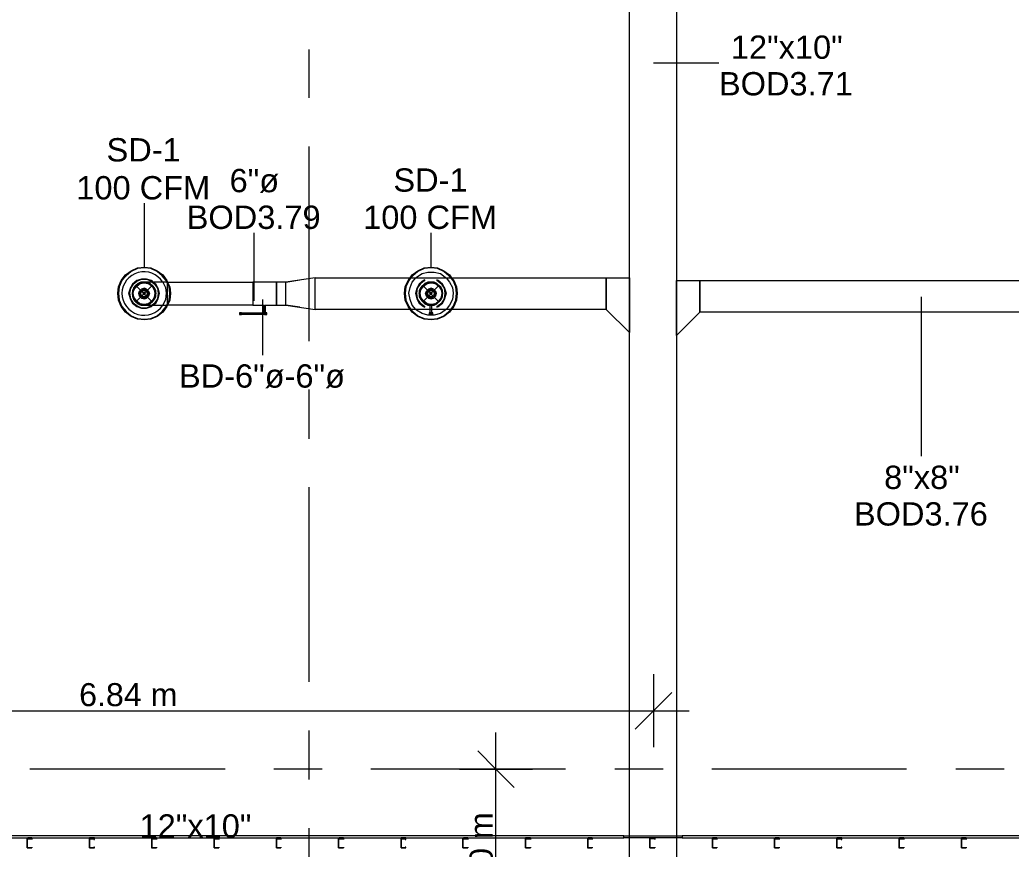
# Model space of a CAD drawing. Header units: metres. Extents: x -2 to 237, y -8 to 52.
# Drawn here: x 10.58 to 17.04, y 22.48 to 27.88 of the extents above; entities that cross this region are included whole.
import ezdxf

# ---------------------------------------------------------------- set-up
doc = ezdxf.new("R2010")
doc.units = ezdxf.units.M
doc.layers.add('HVAC - Ductos', color=5, linetype='Continuous', lineweight=0)
doc.layers.add('PDF_Text', color=7, linetype='Continuous', lineweight=0)
doc.layers.add('PDF_Geometry', color=7, linetype='Continuous', lineweight=0, true_color=0xaaaaaa)
doc.layers.add('PDF_Solid Fills', color=7, linetype='Continuous', lineweight=0, true_color=0xffffff)
doc.styles.add('PDF Helvetica', font='')
doc.styles.get('PDF Helvetica').set_extended_font_data('Helvetica')

msp = doc.modelspace()

# ---------------------------------------------------------------- hatches: boundary and pattern name
at = {"layer": 'PDF_Solid Fills', "lineweight": 0, "transparency": 33554559}
h = msp.add_hatch(color=256, dxfattribs=at)
h.paths.add_polyline_path([(14.3123, 22.5439), (14.3123, 22.5485), (14.2849, 22.5485)])
h.paths.add_polyline_path([(14.2849, 22.5439), (14.2803, 22.5439), (14.2803, 22.4843)])
h = msp.add_hatch(color=256, dxfattribs=at)
h.paths.add_polyline_path([(16.342, 22.5439), (16.342, 22.5485), (16.3146, 22.5485)])
h.paths.add_polyline_path([(16.3146, 22.5439), (16.31, 22.5439), (16.31, 22.4843)])

# ---------------------------------------------------------------- linework, layer by layer
at = {"layer": 'HVAC - Ductos', "lineweight": 0}
for points in [[(14.8621, 28.8161), (14.8621, 22.104), (14.5552, 22.104), (14.5552, 28.8161)], [(11.4488, 26.1725), (11.4397, 26.1817), (11.4076, 26.1908), (11.3755, 26.1908), (11.3435, 26.1817), (11.3159, 26.1588), (11.3022, 26.1313), (11.2931, 26.0992), (11.3022, 26.0626), (11.3159, 26.035), (11.3435, 26.0122), (11.3755, 26.003), (11.4076, 26.003), (11.4397, 26.0122), (11.4488, 26.0214), (11.4397, 26.0122), (11.4076, 26.003), (11.3755, 26.003), (11.3435, 26.0122), (11.3159, 26.035), (11.3022, 26.0626), (11.2931, 26.0992), (11.3022, 26.1313), (11.3159, 26.1588), (11.3435, 26.1817), (11.3755, 26.1908), (11.4076, 26.1908), (11.4397, 26.1817)], [(11.4442, 26.0214), (11.4397, 26.0168), (11.4076, 26.003), (11.3755, 26.003), (11.3435, 26.0168), (11.3205, 26.035), (11.3022, 26.0626), (11.2976, 26.0992), (11.3022, 26.1313), (11.3205, 26.1588), (11.3435, 26.1771), (11.3755, 26.1908), (11.4076, 26.1908), (11.4397, 26.1771), (11.4442, 26.1725), (11.4397, 26.1771), (11.4076, 26.1908), (11.3755, 26.1908), (11.3435, 26.1771), (11.3205, 26.1588), (11.3022, 26.1313), (11.2976, 26.0992), (11.3022, 26.0626), (11.3205, 26.035), (11.3435, 26.0168), (11.3755, 26.003), (11.4076, 26.003), (11.4397, 26.0168)], [(11.3572, 26.1588), (11.371, 26.1679), (11.3938, 26.1725), (11.4122, 26.1679), (11.4305, 26.1588), (11.4442, 26.1496), (11.4534, 26.1358), (11.4626, 26.1176), (11.4672, 26.0992), (11.4626, 26.0763), (11.4534, 26.058), (11.4442, 26.0442), (11.4305, 26.035), (11.4122, 26.0259), (11.3938, 26.0214), (11.371, 26.0259), (11.3572, 26.035), (11.3389, 26.0442), (11.3297, 26.058), (11.3205, 26.0763), (11.3159, 26.0992), (11.3205, 26.1176), (11.3297, 26.1358), (11.3389, 26.1496)], [(11.3618, 26.1679), (11.3618, 26.1634)], [(11.4855, 26.0992), (11.4809, 26.1313), (11.4626, 26.1588), (11.4442, 26.1725), (11.4626, 26.1588), (11.4809, 26.1313), (11.4855, 26.0992), (11.4809, 26.0626)], [(11.4672, 26.1588), (11.4809, 26.1313), (11.49, 26.0992), (11.4809, 26.0626), (11.4672, 26.035), (11.4488, 26.0214), (11.4672, 26.035), (11.4809, 26.0626), (11.49, 26.0992), (11.4809, 26.1313), (11.4672, 26.1588), (11.4488, 26.1725)], [(12.3147, 26.0214), (12.3147, 26.0305), (12.3147, 26.0442), (12.3147, 26.058), (12.3147, 26.0763), (12.3147, 26.0992), (12.3147, 26.1176), (12.3147, 26.1358), (12.3147, 26.1496), (12.3147, 26.1634), (12.3147, 26.1725), (12.2552, 26.1725), (12.2552, 26.1634), (12.2552, 26.1496), (12.2552, 26.1358), (12.2552, 26.1176), (12.2552, 26.0992), (12.2552, 26.0763), (12.2552, 26.058), (12.2552, 26.0442), (12.2552, 26.0305), (12.2552, 26.0214)], [(13.2219, 26.1862), (13.2128, 26.1817), (13.1853, 26.1588), (13.1715, 26.1313), (13.1624, 26.0992), (13.1715, 26.0626), (13.1853, 26.035), (13.2128, 26.0122), (13.2219, 26.0076), (13.2128, 26.0122), (13.1853, 26.035), (13.1715, 26.0626), (13.1624, 26.0992), (13.1715, 26.1313), (13.1853, 26.1588), (13.2128, 26.1817)], [(13.2219, 26.0122), (13.2128, 26.0168), (13.1899, 26.035), (13.1715, 26.0626), (13.167, 26.0992), (13.1715, 26.1313), (13.1899, 26.1588), (13.2128, 26.1771), (13.2219, 26.1817), (13.2128, 26.1771), (13.1899, 26.1588), (13.1715, 26.1313), (13.167, 26.0992), (13.1715, 26.0626), (13.1899, 26.035), (13.2128, 26.0168)], [(13.1944, 26.1221), (13.2128, 26.145), (13.2356, 26.1634), (13.2632, 26.1679), (13.2907, 26.1634), (13.3135, 26.145), (13.3273, 26.1221), (13.3319, 26.0992), (13.3273, 26.0717), (13.3135, 26.0488), (13.2907, 26.0305), (13.2632, 26.0259), (13.2356, 26.0305), (13.2128, 26.0488), (13.1944, 26.0717), (13.1899, 26.0992)], [(13.3593, 26.0992), (13.3502, 26.0626), (13.3365, 26.035), (13.309, 26.0122), (13.2998, 26.0076), (13.309, 26.0122), (13.3365, 26.035), (13.3502, 26.0626), (13.3593, 26.0992), (13.3502, 26.1313), (13.3365, 26.1588), (13.309, 26.1817), (13.2998, 26.1862), (13.309, 26.1817), (13.3365, 26.1588), (13.3502, 26.1313)], [(13.3548, 26.0992), (13.3502, 26.1313), (13.3319, 26.1588), (13.309, 26.1771), (13.2998, 26.1817), (13.309, 26.1771), (13.3319, 26.1588), (13.3502, 26.1313), (13.3548, 26.0992), (13.3502, 26.0626), (13.3319, 26.035), (13.309, 26.0168), (13.2998, 26.0122), (13.309, 26.0168), (13.3319, 26.035), (13.3502, 26.0626)], [(14.8621, 26.1817), (15.0133, 26.1817), (15.0133, 25.9755), (14.8621, 25.8243)], [(15.0133, 25.9755), (15.0133, 26.1817), (18.5, 26.1817), (18.5, 25.9755)], [(11.3618, 26.113), (11.3572, 26.0992), (11.3618, 26.113), (11.3755, 26.1267), (11.3938, 26.1313), (11.4076, 26.1267), (11.4214, 26.113), (11.4259, 26.0992), (11.4214, 26.113), (11.4076, 26.1267), (11.3938, 26.1313), (11.3755, 26.1267)], [(11.371, 26.113), (11.3664, 26.0992), (11.371, 26.113), (11.3847, 26.1221), (11.3984, 26.1221), (11.4122, 26.113), (11.4168, 26.0992), (11.4122, 26.113), (11.3984, 26.1221), (11.3847, 26.1221)], [(11.3755, 26.113), (11.3938, 26.1176), (11.4076, 26.113), (11.4122, 26.0992), (11.4076, 26.0809), (11.3938, 26.0763), (11.3755, 26.0809), (11.371, 26.0992)], [(11.3893, 26.1038), (11.3847, 26.0992), (11.3893, 26.1038), (11.3938, 26.1038), (11.3984, 26.0992), (11.3938, 26.1038)], [(13.231, 26.113), (13.2265, 26.0992), (13.231, 26.113), (13.2448, 26.1267), (13.2632, 26.1313), (13.2769, 26.1267), (13.2907, 26.113), (13.2953, 26.0992), (13.2907, 26.113), (13.2769, 26.1267), (13.2632, 26.1313), (13.2448, 26.1267)], [(13.2402, 26.113), (13.2356, 26.0992), (13.2402, 26.113), (13.254, 26.1221), (13.2677, 26.1221), (13.2815, 26.113), (13.2861, 26.0992), (13.2815, 26.113), (13.2677, 26.1221), (13.254, 26.1221)], [(13.2448, 26.113), (13.2632, 26.1176), (13.2769, 26.113), (13.2815, 26.0992), (13.2769, 26.0809), (13.2632, 26.0763), (13.2448, 26.0809), (13.2402, 26.0992)], [(13.2586, 26.1038), (13.254, 26.0992), (13.2586, 26.1038), (13.2632, 26.1038), (13.2677, 26.0992), (13.2632, 26.1038)], [(11.4214, 26.0809), (11.4259, 26.0992), (11.4214, 26.0809), (11.4076, 26.0671), (11.3938, 26.0626), (11.3755, 26.0671), (11.3618, 26.0809), (11.3572, 26.0992), (11.3618, 26.0809), (11.3755, 26.0671), (11.3938, 26.0626), (11.4076, 26.0671)], [(11.4122, 26.0809), (11.4168, 26.0992), (11.4122, 26.0809), (11.3984, 26.0717), (11.3847, 26.0717), (11.371, 26.0809), (11.3664, 26.0992), (11.371, 26.0809), (11.3847, 26.0717), (11.3984, 26.0717)], [(11.3938, 26.09), (11.3984, 26.0992), (11.3938, 26.09), (11.3893, 26.09), (11.3847, 26.0992), (11.3893, 26.09)], [(11.4626, 26.035), (11.4809, 26.0626), (11.4626, 26.035), (11.4442, 26.0214)], [(11.4672, 26.0992), (11.4626, 26.0671)], [(13.2907, 26.0809), (13.2953, 26.0992), (13.2907, 26.0809), (13.2769, 26.0671), (13.2632, 26.0626), (13.2448, 26.0671), (13.231, 26.0809), (13.2265, 26.0992), (13.231, 26.0809), (13.2448, 26.0671), (13.2632, 26.0626), (13.2769, 26.0671)], [(13.2815, 26.0809), (13.2861, 26.0992), (13.2815, 26.0809), (13.2677, 26.0717), (13.254, 26.0717), (13.2402, 26.0809), (13.2356, 26.0992), (13.2402, 26.0809), (13.254, 26.0717), (13.2677, 26.0717)], [(13.2632, 26.09), (13.2677, 26.0992), (13.2632, 26.09), (13.2586, 26.09), (13.254, 26.0992), (13.2586, 26.09)], [(12.0261, 25.9709), (12.0216, 25.9709), (12.017, 25.9709), (12.0124, 25.9709), (12.017, 25.9709), (12.0216, 25.9709)], [(12.0261, 25.9617), (12.0216, 25.9617), (12.017, 25.9617), (12.0124, 25.9617), (12.017, 25.9617), (12.0216, 25.9617)], [(13.2494, 25.9617), (13.254, 25.9617), (13.2586, 25.9617), (13.2632, 25.9617), (13.2677, 25.9617), (13.2723, 25.9617), (13.2677, 25.9617), (13.2632, 25.9617), (13.2586, 25.9617), (13.254, 25.9617)]]:
    msp.add_lwpolyline(points, close=True, dxfattribs=at)
for points in [[(14.711, 27.602), (15.137, 27.602)], [(11.3938, 26.2687), (11.3938, 26.6856)], [(12.1086, 26.0488), (12.1086, 26.4932)], [(13.2632, 26.2687), (13.2632, 26.4932)], [(11.3938, 26.0214), (11.3984, 26.0214), (11.4168, 26.0214), (11.4442, 26.0214), (11.4809, 26.0214), (11.5267, 26.0214), (11.545, 26.0214), (11.5405, 26.0122), (11.513, 25.9755), (11.4763, 25.948), (11.4351, 25.9297), (11.3938, 25.9251), (11.348, 25.9297), (11.3068, 25.948), (11.2701, 25.9755), (11.2427, 26.0122), (11.2243, 26.0534), (11.2197, 26.0992), (11.2243, 26.1404), (11.2427, 26.1817), (11.2701, 26.2183), (11.3068, 26.2458), (11.348, 26.2641), (11.3938, 26.2687), (11.4351, 26.2641), (11.4763, 26.2458), (11.513, 26.2183), (11.5405, 26.1817), (11.545, 26.1725), (11.4992, 26.1725), (11.4626, 26.1725), (11.4259, 26.1725), (11.403, 26.1725), (11.3938, 26.1725)], [(11.5405, 26.1725), (11.5359, 26.1817), (11.5084, 26.2137), (11.4763, 26.2412), (11.4351, 26.2596), (11.3938, 26.2641), (11.348, 26.2596), (11.3068, 26.2412), (11.2747, 26.2137), (11.2473, 26.1817), (11.2289, 26.1404), (11.2243, 26.0992), (11.2289, 26.0534), (11.2473, 26.0122), (11.2747, 25.9801), (11.3068, 25.9526), (11.348, 25.9343), (11.3938, 25.9297), (11.4351, 25.9343), (11.4763, 25.9526), (11.5084, 25.9801), (11.5359, 26.0122), (11.5405, 26.0214)], [(13.1257, 26.2), (13.1394, 26.2183), (13.1761, 26.2458), (13.2173, 26.2641), (13.2632, 26.2687), (13.3044, 26.2641), (13.3457, 26.2458), (13.3823, 26.2183), (13.396, 26.2)], [(13.3915, 26.2), (13.3777, 26.2137), (13.3457, 26.2412), (13.3044, 26.2596), (13.2632, 26.2641), (13.2173, 26.2596), (13.1761, 26.2412), (13.144, 26.2137), (13.1303, 26.2)], [(13.1624, 26.2), (13.167, 26.2046), (13.2036, 26.2275), (13.2402, 26.2366), (13.2815, 26.2366), (13.3227, 26.2275), (13.3548, 26.2046), (13.3593, 26.2)], [(11.3159, 26.0763), (11.3205, 26.0763), (11.3159, 26.0992), (11.3205, 26.0671), (11.3389, 26.0442), (11.3618, 26.0259), (11.3938, 26.0214), (11.3984, 26.0214), (11.4122, 26.0214), (11.4305, 26.0305), (11.4442, 26.0442), (11.4214, 26.0259), (11.4442, 26.0442), (11.458, 26.058), (11.4672, 26.0763), (11.4672, 26.0992), (11.4672, 26.1176), (11.458, 26.1358), (11.4442, 26.1496), (11.4305, 26.1634), (11.4122, 26.1725), (11.3984, 26.1725), (11.3938, 26.1725), (11.371, 26.1725), (11.3526, 26.1634), (11.3389, 26.1496), (11.3251, 26.1358), (11.3205, 26.1176), (11.3159, 26.0992)], [(11.3618, 26.1679), (11.3389, 26.1496), (11.3205, 26.1267), (11.3159, 26.0992), (11.3205, 26.1221), (11.3251, 26.1267), (11.3389, 26.1496), (11.3618, 26.1634), (11.3389, 26.1496), (11.3251, 26.1267)], [(11.3251, 26.1221), (11.3435, 26.145), (11.3664, 26.1634), (11.3938, 26.1679), (11.4168, 26.1634), (11.3938, 26.1725), (11.3664, 26.1634)], [(11.3664, 26.1679), (11.3572, 26.1634)], [(11.3938, 26.1725), (11.4214, 26.1679), (11.3938, 26.1725), (11.3618, 26.1679), (11.3664, 26.1679), (11.3893, 26.1725)], [(11.3984, 26.1725), (11.3938, 26.1725), (11.371, 26.1725), (11.3664, 26.1679)], [(11.4168, 26.1679), (11.4214, 26.1679), (11.4259, 26.1634)], [(11.4626, 26.1267), (11.4442, 26.1496), (11.4214, 26.1679), (11.4442, 26.1496), (11.4626, 26.1267), (11.4672, 26.0992), (11.4626, 26.1267), (11.4626, 26.1221), (11.4672, 26.0992), (11.4626, 26.0717), (11.4626, 26.0671), (11.4442, 26.0442), (11.4626, 26.0671)], [(11.513, 26.1725), (11.5313, 26.1358), (11.5359, 26.0992), (11.5313, 26.058), (11.513, 26.0214)], [(11.5405, 26.0214), (11.5542, 26.0534), (11.5588, 26.0992), (11.5542, 26.1404), (11.5405, 26.1725)], [(11.545, 26.1725), (11.5588, 26.1404), (11.5634, 26.0992), (11.5588, 26.0534), (11.545, 26.0214)], [(12.1773, 25.9709), (12.1819, 25.9709), (12.1819, 26.0214), (12.2552, 26.0214), (12.2552, 26.0305), (12.2552, 26.0442), (12.2552, 26.058), (12.2552, 26.0763), (12.2552, 26.0992), (12.2552, 26.1176), (12.2552, 26.1358), (12.2552, 26.1496), (12.2552, 26.1634), (12.2552, 26.1725), (12.0994, 26.1725), (12.0994, 26.1634), (12.0994, 26.1496), (12.0994, 26.1358), (12.0994, 26.1176), (12.0994, 26.0992), (12.0994, 26.0763), (12.0994, 26.058), (12.0994, 26.0442), (12.0994, 26.0305), (12.0994, 26.0214), (11.545, 26.0214), (11.545, 26.0305), (11.545, 26.0442), (11.545, 26.058), (11.545, 26.0763), (11.545, 26.0992), (11.545, 26.1176), (11.545, 26.1358), (11.545, 26.1496), (11.545, 26.1634), (11.545, 26.1725), (12.0994, 26.1725), (12.0994, 26.1634), (12.0994, 26.1496), (12.0994, 26.1358), (12.0994, 26.1176), (12.0994, 26.0992), (12.0994, 26.0763), (12.0994, 26.058), (12.0994, 26.0442), (12.0994, 26.0305), (12.0994, 26.0214), (12.1727, 26.0214), (12.1727, 25.9709)], [(11.545, 26.0214), (11.545, 26.0305), (11.545, 26.0442), (11.545, 26.058), (11.545, 26.0763), (11.545, 26.0992), (11.545, 26.1176), (11.545, 26.1358), (11.545, 26.1496), (11.545, 26.1634), (11.545, 26.1725)], [(12.4063, 26.0076), (12.3147, 26.0214), (12.5072, 25.9938), (12.5072, 26.2), (14.404, 26.2), (14.5552, 26.2), (14.5552, 25.8427), (14.404, 25.9938), (14.404, 26.2), (14.404, 25.9938), (12.5072, 25.9938), (12.5072, 26.2), (12.3147, 26.1725), (12.4063, 26.1862)], [(13.1257, 25.9938), (13.112, 26.0122), (13.0936, 26.0534), (13.089, 26.0992), (13.0936, 26.1404), (13.112, 26.1817), (13.1257, 26.2)], [(13.1303, 26.2), (13.1166, 26.1817), (13.0982, 26.1404), (13.0936, 26.0992), (13.0982, 26.0534), (13.1166, 26.0122), (13.1303, 25.9938)], [(13.1624, 25.9938), (13.1394, 26.0214), (13.1257, 26.058), (13.1166, 26.0992), (13.1257, 26.1358), (13.1394, 26.1725), (13.1624, 26.2)], [(13.1899, 26.1221), (13.1899, 26.1267), (13.1944, 26.1267), (13.2082, 26.1496), (13.2265, 26.1588), (13.2402, 26.1679), (13.2632, 26.1725), (13.2815, 26.1679), (13.2998, 26.1588), (13.3135, 26.1496), (13.3227, 26.1358), (13.3319, 26.1176), (13.3365, 26.0992), (13.3319, 26.0763), (13.3227, 26.058), (13.3135, 26.0442), (13.2998, 26.035), (13.2815, 26.0259), (13.2632, 26.0214), (13.2402, 26.0259), (13.2265, 26.035), (13.2082, 26.0442), (13.199, 26.058), (13.1899, 26.0763), (13.1853, 26.0992), (13.1899, 26.1176), (13.199, 26.1358), (13.2082, 26.1496), (13.231, 26.1634), (13.231, 26.1679), (13.2356, 26.1679)], [(13.3273, 26.1358), (13.3135, 26.1496), (13.2998, 26.1634), (13.2815, 26.1725), (13.2632, 26.1725), (13.2402, 26.1725), (13.2219, 26.1634), (13.2082, 26.1496), (13.1944, 26.1358)], [(13.2356, 26.1634), (13.2632, 26.1725), (13.2861, 26.1634)], [(13.2861, 26.1679), (13.2907, 26.1679), (13.2953, 26.1634)], [(13.3593, 26.2), (13.3823, 26.1725), (13.4006, 26.1358), (13.4052, 26.0992), (13.4006, 26.058), (13.3823, 26.0214), (13.3593, 25.9938)], [(13.3915, 25.9938), (13.4052, 26.0122), (13.4235, 26.0534), (13.4281, 26.0992), (13.4235, 26.1404), (13.4052, 26.1817), (13.3915, 26.2)], [(13.396, 26.2), (13.4097, 26.1817), (13.4281, 26.1404), (13.4327, 26.0992), (13.4281, 26.0534), (13.4097, 26.0122), (13.396, 25.9938)], [(11.3664, 26.0305), (11.3938, 26.0214), (11.4168, 26.0305), (11.3938, 26.0259), (11.3664, 26.0305), (11.3435, 26.0488), (11.3251, 26.0717), (11.3205, 26.0992), (11.3251, 26.1221), (11.3159, 26.0992), (11.3251, 26.0717)], [(11.3205, 26.1221), (11.3159, 26.1176), (11.3159, 26.0992), (11.3159, 26.0763)], [(11.3251, 26.1267), (11.3205, 26.1267), (11.3205, 26.1221), (11.3205, 26.1267), (11.3251, 26.1267), (11.3251, 26.1358), (11.3389, 26.1496), (11.3526, 26.1634), (11.3572, 26.1634)], [(11.458, 26.1267), (11.4442, 26.1496), (11.4214, 26.1634), (11.4442, 26.145), (11.458, 26.1221), (11.4626, 26.0992), (11.458, 26.0717), (11.4442, 26.0488), (11.4214, 26.0305)], [(11.4626, 26.1267), (11.4626, 26.1267)], [(12.3147, 26.1221), (12.3147, 26.1267)], [(13.2219, 26.1634), (13.2082, 26.1496), (13.1944, 26.1358), (13.1853, 26.1176), (13.1853, 26.0992), (13.1944, 26.1221)], [(13.2907, 26.1634), (13.3135, 26.1496), (13.3273, 26.1267)], [(13.2998, 26.0305), (13.3135, 26.0442), (13.3273, 26.058), (13.3365, 26.0763), (13.3365, 26.0992), (13.3365, 26.1176), (13.3273, 26.1358), (13.3135, 26.1496), (13.2998, 26.1634)], [(13.3319, 26.1267), (13.3319, 26.1221), (13.3365, 26.0992), (13.3319, 26.0717), (13.3319, 26.0671)], [(13.3319, 26.1267), (13.3319, 26.1267)], [(11.3572, 26.0305), (11.3389, 26.0442), (11.3251, 26.0671), (11.3205, 26.0717), (11.3159, 26.0946)], [(11.3938, 26.0214), (11.4214, 26.0259), (11.3938, 26.0214), (11.371, 26.0214), (11.3526, 26.0305), (11.3389, 26.0442), (11.3251, 26.058), (11.3205, 26.0763)], [(11.3205, 26.0763), (11.3205, 26.0717), (11.3205, 26.0671), (11.3251, 26.0671), (11.3251, 26.058), (11.3389, 26.0442), (11.3526, 26.0305), (11.3618, 26.0259), (11.3618, 26.0305), (11.3618, 26.0259)], [(11.3251, 26.0671), (11.3205, 26.0671), (11.3205, 26.0717)], [(11.3618, 26.0305), (11.3389, 26.0442), (11.3251, 26.0671)], [(11.458, 26.0671), (11.4442, 26.0442), (11.4259, 26.0305), (11.4214, 26.0259), (11.4168, 26.0259)], [(11.4626, 26.0671), (11.4626, 26.0671)], [(12.1636, 26.058), (12.1636, 25.8014), (12.1636, 25.696)], [(12.3147, 26.0671), (12.3147, 26.0717)], [(13.1944, 26.0717), (13.1853, 26.0992), (13.1853, 26.0763), (13.1944, 26.058), (13.2082, 26.0442), (13.2219, 26.0305)], [(13.2265, 26.0305), (13.2082, 26.0442), (13.1944, 26.0671), (13.1899, 26.0671), (13.1899, 26.0717)], [(13.1944, 26.058), (13.2082, 26.0442), (13.2219, 26.0305), (13.2402, 26.0214), (13.2632, 26.0214), (13.2815, 26.0214), (13.2998, 26.0305), (13.3135, 26.0442), (13.3273, 26.058)], [(13.3273, 26.0671), (13.3135, 26.0442), (13.2953, 26.0305), (13.2907, 26.0259), (13.2861, 26.0259)], [(13.3319, 26.0671), (13.3319, 26.0671)], [(16.4566, 26.0763), (16.4566, 25.0362)], [(11.3526, 26.0305), (11.3526, 26.0305)], [(11.3893, 26.0214), (11.3664, 26.0259), (11.3618, 26.0259), (11.3664, 26.0259)], [(11.3618, 26.0259), (11.3618, 26.0259)], [(11.3664, 26.0259), (11.371, 26.0214), (11.3938, 26.0214), (11.3984, 26.0214)], [(11.3938, 26.0214), (11.3938, 26.0214)], [(12.0124, 25.9709), (12.0124, 25.9709)], [(12.0124, 25.9709), (12.0124, 25.9617)], [(12.0261, 25.9709), (12.1773, 25.9709), (12.1819, 25.9709), (12.1865, 25.9709), (12.1911, 25.9709), (12.1865, 25.9709), (12.1819, 25.9709)], [(12.1727, 26.0214), (12.1727, 26.0214)], [(12.1727, 26.0214), (12.1727, 26.0214)], [(12.1773, 26.0214), (12.1819, 26.0214)], [(12.1819, 26.0214), (12.1819, 26.0214)], [(12.1819, 26.0214), (12.1819, 26.0214)], [(12.1819, 26.0214), (12.1819, 26.0214)], [(12.1819, 25.9709), (12.1819, 25.9709)], [(12.1911, 25.9709), (12.1911, 25.9709)], [(12.1911, 25.9617), (12.1911, 25.9709)], [(13.396, 25.9938), (13.3823, 25.9755), (13.3457, 25.948), (13.3044, 25.9297), (13.2632, 25.9251), (13.2173, 25.9297), (13.1761, 25.948), (13.1394, 25.9755), (13.1257, 25.9938)], [(13.1303, 25.9938), (13.144, 25.9801), (13.1761, 25.9526), (13.2173, 25.9343), (13.2632, 25.9297), (13.3044, 25.9343), (13.3457, 25.9526), (13.3777, 25.9801), (13.3915, 25.9938)], [(13.3593, 25.9938), (13.3548, 25.9892), (13.3227, 25.9663), (13.2815, 25.9572), (13.2402, 25.9572), (13.2036, 25.9663), (13.167, 25.9892), (13.1624, 25.9938)], [(13.2356, 26.0259), (13.231, 26.0259), (13.231, 26.0305)], [(13.2861, 26.0305), (13.2632, 26.0214), (13.2356, 26.0305)], [(13.2494, 25.9709), (13.2494, 25.9709)], [(13.2494, 25.9709), (13.2494, 25.9709)], [(13.2677, 25.9709), (13.2723, 25.9709), (13.2677, 25.9709), (13.2632, 25.9709), (13.2586, 25.9709), (13.254, 25.9709), (13.2494, 25.9709), (13.2494, 25.9617)], [(13.254, 25.9709), (13.2494, 25.9709)], [(13.2586, 26.0214), (13.254, 26.0214), (13.254, 25.9938)], [(13.254, 26.0214), (13.254, 26.0214)], [(13.254, 25.9938), (13.254, 25.9709), (13.2586, 25.9709), (13.2632, 25.9709), (13.2677, 25.9709), (13.2677, 25.9938)], [(13.2586, 26.0214), (13.2586, 26.0214)], [(13.2677, 25.9938), (13.2677, 26.0214), (13.2632, 26.0214)], [(13.2632, 26.0214), (13.2632, 26.0214)], [(13.2677, 26.0214), (13.2677, 26.0214)], [(13.2723, 25.9709), (13.2723, 25.9709)], [(13.2723, 25.9617), (13.2723, 25.9709)], [(12.0124, 25.9617), (12.0124, 25.9617)], [(12.1773, 25.9617), (12.1819, 25.9617), (12.1865, 25.9617), (12.1911, 25.9617), (12.1865, 25.9617), (12.1819, 25.9617), (12.1773, 25.9617), (12.0261, 25.9617)], [(12.1911, 25.9617), (12.1911, 25.9617)], [(13.2494, 25.9617), (13.2494, 25.9617)], [(13.2494, 25.9617), (13.2494, 25.9617)], [(13.2723, 25.9617), (13.2723, 25.9617)], [(14.711, 23.6159), (14.711, 23.3777), (14.711, 23.1395)], [(14.8301, 23.4968), (14.711, 23.3777), (14.5918, 23.2586)], [(7.6277, 23.3777), (14.9446, 23.3777)], [(13.6846, 21.5588), (13.6846, 23.2357)], [(13.5656, 23.1165), (13.6846, 22.9975), (13.8038, 22.8783)], [(13.4464, 22.9975), (13.6846, 22.9975), (13.9229, 22.9975)]]:
    msp.add_lwpolyline(points, dxfattribs=at)
msp.add_lwpolyline([(11.513, 26.1725, 0.739364), (11.2473, 26.0992, 0.743335), (11.513, 26.0214)], format="xyb", dxfattribs=at)
at = {"layer": 'PDF_Geometry', "lineweight": 0}
for points in [[(7.4674, 8.7485), (7.4674, 21.0411), (8.4983, 21.0411), (8.4983, 21.0548), (7.4674, 21.0548), (7.4674, 22.5485), (14.5185, 22.5485), (14.5185, 22.5622), (7.4674, 22.5622), (7.4674, 32.7197), (9.0618, 32.7197), (9.0618, 32.738), (7.4674, 32.738), (7.4674, 34.2362), (7.7927, 34.2362)], [(12.466, 27.689), (12.466, 27.3729)], [(12.466, 27.0568), (12.466, 25.7877)], [(12.466, 25.4716), (12.466, 25.1508)], [(12.466, 24.8347), (12.466, 23.5656)], [(12.466, 23.2494), (12.466, 22.9287)], [(11.9208, 22.9975), (10.6471, 22.9975)], [(12.553, 22.9975), (12.2369, 22.9975)], [(14.1382, 22.9975), (12.8691, 22.9975)], [(14.7751, 22.9975), (14.4589, 22.9975)], [(16.3604, 22.9975), (15.0912, 22.9975)], [(16.9972, 22.9975), (16.6811, 22.9975)], [(12.466, 22.6126), (12.466, 21.3435)], [(14.5185, 22.5622), (14.8988, 22.5622), (14.8988, 22.5485), (14.5185, 22.5485), (14.5185, 22.5622), (7.4674, 22.5622)], [(21.9774, 22.5393), (21.9774, 22.5439), (21.9774, 22.5393), (21.3451, 22.5393), (21.3451, 22.5485), (21.3451, 22.5393), (21.3497, 22.5485), (21.3497, 22.5622), (14.8988, 22.5622)], [(14.688, 22.5439), (14.688, 22.5439)], [(14.688, 22.4843), (14.688, 22.4843)], [(14.688, 22.4843), (14.688, 22.4843)], [(14.7201, 22.5393), (14.7201, 22.5393)], [(14.7201, 22.4889), (14.7201, 22.4889)]]:
    msp.add_lwpolyline(points, dxfattribs=at)
at = {"layer": 'PDF_Geometry', "color": 8, "lineweight": 0, "true_color": 0x808080}
for points in [[(11.4534, 26.1404), (11.4168, 26.1679), (11.3664, 26.1679), (11.3297, 26.1404), (11.3159, 26.0992), (11.3297, 26.0534), (11.3664, 26.0259), (11.4168, 26.0259), (11.4534, 26.0534), (11.4672, 26.0992)], [(13.3227, 26.1404), (13.2861, 26.1679), (13.2356, 26.1679), (13.199, 26.1404), (13.1853, 26.0992), (13.199, 26.0534), (13.2356, 26.0259), (13.2861, 26.0259), (13.3227, 26.0534), (13.3365, 26.0992)]]:
    msp.add_lwpolyline(points, close=True, dxfattribs=at)
for points in [[(11.3389, 26.1496), (11.4442, 26.0442)], [(11.4442, 26.1496), (11.3389, 26.0442)], [(13.2082, 26.1496), (13.3135, 26.0442)], [(13.3135, 26.1496), (13.2082, 26.0442)]]:
    msp.add_lwpolyline(points, dxfattribs=at)
at = {"layer": 'PDF_Geometry', "lineweight": 0}
for points in [[(21.3497, 23.4098), (21.3497, 22.6538), (21.3497, 22.5622), (14.8988, 22.5622), (14.8988, 22.5485), (21.3497, 22.5485), (21.8629, 22.5485), (21.8629, 22.6538), (21.8491, 22.6538), (21.4597, 22.6538), (21.4597, 23.4098), (21.4597, 26.0168), (21.3497, 26.0168)], [(10.6608, 22.5485), (10.6333, 22.5485), (10.6287, 22.5439), (10.6287, 22.4843), (10.6333, 22.4843), (10.6608, 22.4843), (10.6608, 22.4889), (10.6608, 22.4843), (10.6333, 22.4843), (10.6287, 22.4843), (10.6287, 22.5439), (10.6333, 22.5439), (10.6608, 22.5439), (10.6608, 22.5393)], [(11.0686, 22.5485), (11.0364, 22.5485), (11.0364, 22.5439), (11.0364, 22.4843), (11.0686, 22.4843), (11.0686, 22.4889), (11.064, 22.4889), (11.064, 22.4843), (11.0364, 22.4843), (11.0364, 22.5439), (11.064, 22.5439), (11.064, 22.5393), (11.0686, 22.5393)], [(11.4718, 22.5485), (11.4442, 22.5485), (11.4397, 22.5439), (11.4397, 22.4843), (11.4442, 22.4843), (11.4718, 22.4843), (11.4718, 22.4889), (11.4718, 22.4843), (11.4442, 22.4843), (11.4442, 22.5439), (11.4718, 22.5439), (11.4718, 22.5393)], [(11.8795, 22.5485), (11.8474, 22.5485), (11.8474, 22.5439), (11.8474, 22.4843), (11.8795, 22.4843), (11.8795, 22.4889), (11.8795, 22.4843), (11.8474, 22.4843), (11.8474, 22.5439), (11.8795, 22.5439), (11.8795, 22.5393)], [(12.2827, 22.5485), (12.2552, 22.5485), (12.2552, 22.5439), (12.2552, 22.4843), (12.2827, 22.4843), (12.2827, 22.4889), (12.2827, 22.4843), (12.2552, 22.4843), (12.2552, 22.5439), (12.2827, 22.5439), (12.2827, 22.5393)], [(12.6904, 22.5485), (12.663, 22.5485), (12.6584, 22.5439), (12.6584, 22.4843), (12.663, 22.4843), (12.6904, 22.4843), (12.6904, 22.4889), (12.6904, 22.4843), (12.663, 22.4843), (12.6584, 22.4843), (12.6584, 22.5439), (12.663, 22.5439), (12.6904, 22.5439), (12.6904, 22.5393)], [(13.0982, 22.5485), (13.0662, 22.5485), (13.0662, 22.5439), (13.0662, 22.4843), (13.0982, 22.4843), (13.0982, 22.4889), (13.0936, 22.4889), (13.0936, 22.4843), (13.0662, 22.4843), (13.0662, 22.5439), (13.0936, 22.5439), (13.0936, 22.5393), (13.0982, 22.5393)], [(13.5014, 22.5485), (13.4739, 22.5485), (13.4693, 22.5439), (13.4693, 22.4843), (13.4739, 22.4843), (13.5014, 22.4843), (13.5014, 22.4889), (13.5014, 22.4843), (13.4739, 22.4843), (13.4693, 22.4843), (13.4693, 22.5439), (13.4739, 22.5439), (13.5014, 22.5439), (13.5014, 22.5393)], [(13.9091, 22.5485), (13.8771, 22.5485), (13.8771, 22.5439), (13.8771, 22.4843), (13.9091, 22.4843), (13.9091, 22.4889), (13.9091, 22.4843), (13.8771, 22.4843), (13.8771, 22.5439), (13.9091, 22.5439), (13.9091, 22.5393)], [(14.3123, 22.5485), (14.2849, 22.5485), (14.2849, 22.5439), (14.2803, 22.5439), (14.2803, 22.4843), (14.2849, 22.4843), (14.3123, 22.4843), (14.3123, 22.4889), (14.3123, 22.4843), (14.2849, 22.4843), (14.2849, 22.5439), (14.3123, 22.5439), (14.3123, 22.5393)], [(14.7201, 22.5393), (14.7201, 22.5439), (14.688, 22.5439), (14.688, 22.4843), (14.7201, 22.4843), (14.7201, 22.4889), (14.7201, 22.4843), (14.688, 22.4843), (14.688, 22.5439), (14.688, 22.5485), (14.7201, 22.5485)], [(15.1233, 22.5485), (15.0958, 22.5485), (15.0958, 22.5439), (15.0958, 22.4843), (15.1233, 22.4843), (15.1233, 22.4889), (15.1233, 22.4843), (15.0958, 22.4843), (15.0958, 22.5439), (15.1233, 22.5439), (15.1233, 22.5393)], [(15.5311, 22.5485), (15.5036, 22.5485), (15.499, 22.5439), (15.499, 22.4843), (15.5036, 22.4843), (15.5311, 22.4843), (15.5311, 22.4889), (15.5311, 22.4843), (15.5036, 22.4843), (15.499, 22.4843), (15.499, 22.5439), (15.5036, 22.5439), (15.5311, 22.5439), (15.5311, 22.5393)], [(15.9389, 22.5485), (15.9068, 22.5485), (15.9068, 22.5439), (15.9068, 22.4843), (15.9389, 22.4843), (15.9389, 22.4889), (15.9343, 22.4889), (15.9343, 22.4843), (15.9068, 22.4843), (15.9068, 22.5439), (15.9343, 22.5439), (15.9343, 22.5393), (15.9389, 22.5393)], [(16.342, 22.5485), (16.3146, 22.5485), (16.31, 22.5439), (16.31, 22.4843), (16.3146, 22.4843), (16.342, 22.4843), (16.342, 22.4889), (16.342, 22.4843), (16.3146, 22.4843), (16.3146, 22.5439), (16.342, 22.5439), (16.342, 22.5393)], [(16.7498, 22.5485), (16.7177, 22.5485), (16.7177, 22.5439), (16.7177, 22.4843), (16.7498, 22.4843), (16.7498, 22.4889), (16.7498, 22.4843), (16.7177, 22.4843), (16.7177, 22.5439), (16.7498, 22.5439), (16.7498, 22.5393)]]:
    msp.add_lwpolyline(points, close=True, dxfattribs=at)
at = {"layer": 'PDF_Geometry', "color": 254, "lineweight": 0, "true_color": 0xd2d2d2}
for points in [[(13.0799, 22.5439), (13.0799, 22.5485)], [(16.7177, 22.5439), (16.7177, 22.5485)], [(10.6287, 22.4889), (10.6287, 22.4889)], [(11.0364, 22.5118), (11.0364, 22.5164)], [(11.064, 22.5439), (11.0686, 22.5439)], [(12.6584, 22.5072), (12.6584, 22.5072)], [(13.0662, 22.5301), (13.0662, 22.5347)], [(15.5311, 22.4843), (15.5311, 22.4843)]]:
    msp.add_lwpolyline(points, dxfattribs=at)

# ---------------------------------------------------------------- texts
at = {"layer": 'PDF_Text', "lineweight": 0, "attachment_point": 4, "style": 'PDF Helvetica'}
for s, insert, char_height in [('12"x10"', (15.2156, 27.7022), 0.1519), ('BOD3.71', (15.1377, 27.4639), 0.1519), ('SD-1', (11.147, 27.0333), 0.1519), ('6"ø', (11.9488, 26.8317), 0.1519), ('SD-1', (13.0163, 26.8362), 0.1519), ('100 CFM', (10.95, 26.7858), 0.1519), ('BOD3.79', (11.6693, 26.5934), 0.1519), ('100 CFM', (12.8193, 26.5934), 0.1519), ('BD-6"ø-6"ø', (11.6189, 25.5579), 0.1519), ('8"x8"', (16.2144, 24.8982), 0.1519), ('BOD3.76', (16.0174, 24.6599), 0.1519), ('6.84 m', (10.9683, 23.4817), 0.15002), ('12"x10"', (11.3623, 22.6256), 0.1519)]:
    msp.add_mtext(s, dxfattribs=dict(at, insert=insert, char_height=char_height))
at = {"layer": 'PDF_Text', "lineweight": 0, "insert": (13.5894, 22.0754), "char_height": 0.15002, "attachment_point": 4, "rotation": 90, "style": 'PDF Helvetica'}
msp.add_mtext('1.20 m', dxfattribs=at)

doc.saveas('drawing.dxf')
